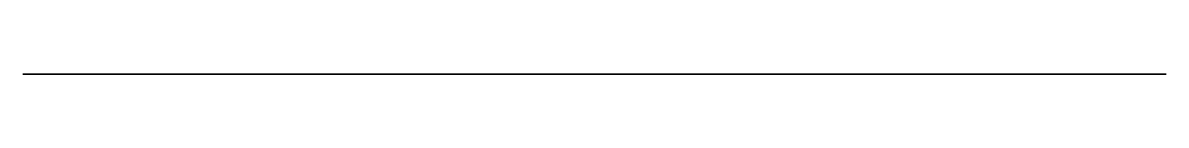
# Model space of a CAD drawing. Header units: millimetres. Extents: x 21.9 to 35.8, y 0 to 0.
import ezdxf

# ---------------------------------------------------------------- set-up
doc = ezdxf.new("R2010")
doc.units = ezdxf.units.MM
doc.layers.get('0').update_dxf_attribs({"color": 194, "true_color": 0x551cb1})

msp = doc.modelspace()

# ---------------------------------------------------------------- linework, layer by layer
at = {"color": 54, "true_color": 0x94b11b}
msp.add_polyline3d([(33.193, 0, -4.953), (33.371, 0, -4.534), (33.524, 0, -4.097), (33.654, 0, -3.647), (33.761, 0, -3.185), (33.834, 0, -2.792), (33.891, 0, -2.397), (33.932, 0, -2), (33.959, 0, -1.602), (33.971, 0, -1.203), (33.969, 0, -0.804), (33.922, 0, -0.005), (33.823, 0, 0.819), (33.685, 0, 1.644), (33.344, 0, 3.293), (32.72, 0, 6.489), (32.507, 0, 7.989), (32.386, 0, 9.397), (32.316, 0, 10.679), (32.205, 0, 11.945), (32.122, 0, 12.565), (32.013, 0, 13.173), (31.873, 0, 13.765), (31.791, 0, 14.055), (31.699, 0, 14.339), (31.574, 0, 14.663), (31.429, 0, 14.978), (31.265, 0, 15.283), (31.082, 0, 15.578), (30.882, 0, 15.862), (30.665, 0, 16.137), (30.434, 0, 16.4), (30.189, 0, 16.653), (29.887, 0, 16.935), (29.57, 0, 17.2), (29.241, 0, 17.445), (28.898, 0, 17.666), (28.722, 0, 17.767), (28.542, 0, 17.861), (28.36, 0, 17.949), (28.174, 0, 18.028), (27.986, 0, 18.1), (27.794, 0, 18.163), (27.6, 0, 18.218), (27.403, 0, 18.264), (27.004, 0, 18.334), (26.6, 0, 18.38), (26.194, 0, 18.408), (25.785, 0, 18.421), (24.141, 0, 18.413), (21.918, 0, 18.413), (21.918, 0, -9.124), (23.104, 0, -10.079), (23.104, 0, -80.956), (21.918, 0, -82.085), (21.918, 0, -110.512), (35.785, 0, -110.512), (35.785, 0, -10.083), (35.772, 0, -9.373), (35.752, 0, -9.011), (35.718, 0, -8.65), (35.668, 0, -8.293), (35.598, 0, -7.945), (35.555, 0, -7.776), (35.505, 0, -7.61), (35.45, 0, -7.448), (35.387, 0, -7.291), (35.303, 0, -7.107), (35.205, 0, -6.923), (35.096, 0, -6.739), (34.978, 0, -6.558), (34.852, 0, -6.382), (34.721, 0, -6.214), (34.586, 0, -6.054), (34.448, 0, -5.905), (34.308, 0, -5.766), (34.163, 0, -5.631), (34.013, 0, -5.502), (33.859, 0, -5.378), (33.699, 0, -5.261), (33.535, 0, -5.151), (33.366, 0, -5.048)], close=True, dxfattribs=at)

doc.saveas('drawing.dxf')
